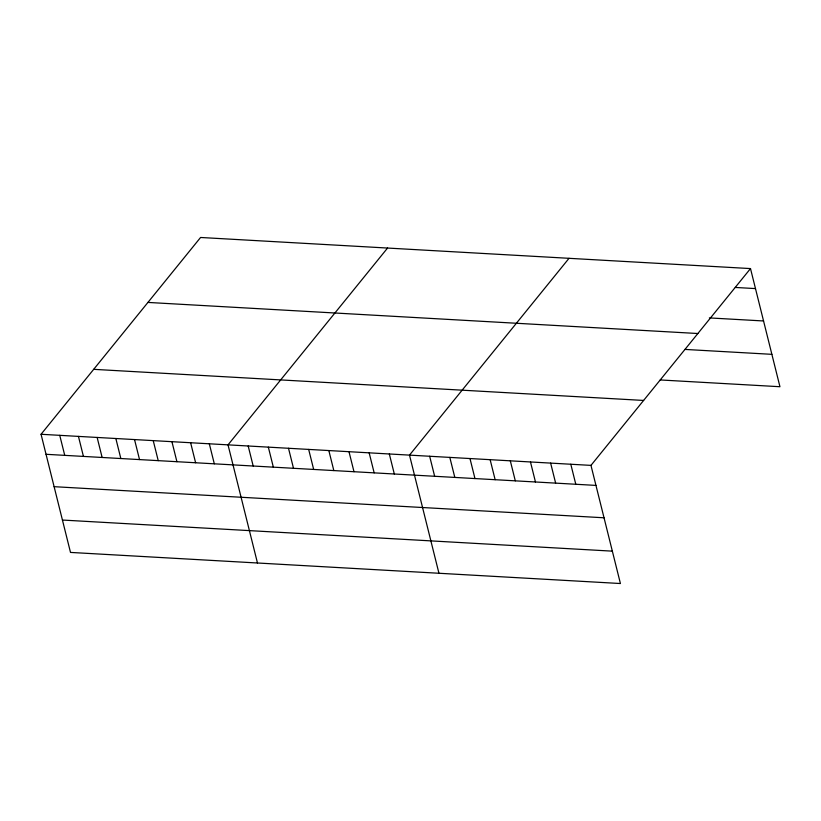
<?xml version="1.0" encoding="UTF-8"?>
<svg xmlns="http://www.w3.org/2000/svg" width="821" height="821" viewBox="0 0 821 821"><rect width="100%" height="100%" fill="white"/><g stroke="black" fill="none" stroke-linecap="round" stroke-linejoin="round"><path stroke-width="1.23" d="M750.497 268.58L590.966 465.384L620.419 583.526L70.503 552.42L41.05 434.278L200.581 237.474L750.497 268.58L779.95 386.722L660.228 379.949M387.553 248.055L228.022 444.859L257.476 563.001M569.025 258.317L409.494 455.121L438.948 573.263M735.318 287.453L755.484 288.592M709.365 317.912L763.561 320.97M147.934 302.426L697.85 333.521M684.919 349.418L771.873 354.333M93.697 369.337L643.613 400.443M41.05 434.278L590.966 465.384M46.038 454.3L595.954 485.406M54.114 486.679L604.03 517.784M62.437 520.042L612.343 551.148M570.8 464.245L575.788 484.257M550.634 463.106L555.632 483.117M530.469 461.966L535.466 481.978M510.313 460.827L515.301 480.839M490.147 459.688L495.135 479.7M469.981 458.539L474.969 478.561M449.816 457.4L454.813 477.422M429.66 456.26L434.648 476.283M389.328 453.982L394.316 473.994M369.163 452.843L374.16 472.855M348.997 451.704L353.995 471.716M328.841 450.565L333.829 470.577M308.675 449.415L313.663 469.438M288.51 448.276L293.497 468.298M268.344 447.137L273.342 467.159M248.188 445.998L253.176 466.01M209.324 443.802L214.312 463.814M190.626 442.745L195.614 462.757M171.928 441.688L176.915 461.7M153.229 440.631L158.227 460.643M134.531 439.574L139.529 459.586M115.843 438.517L120.831 458.529M97.145 437.46L102.132 457.471M78.447 436.403L83.434 456.414M59.748 435.346L64.736 455.357"/></g></svg>
